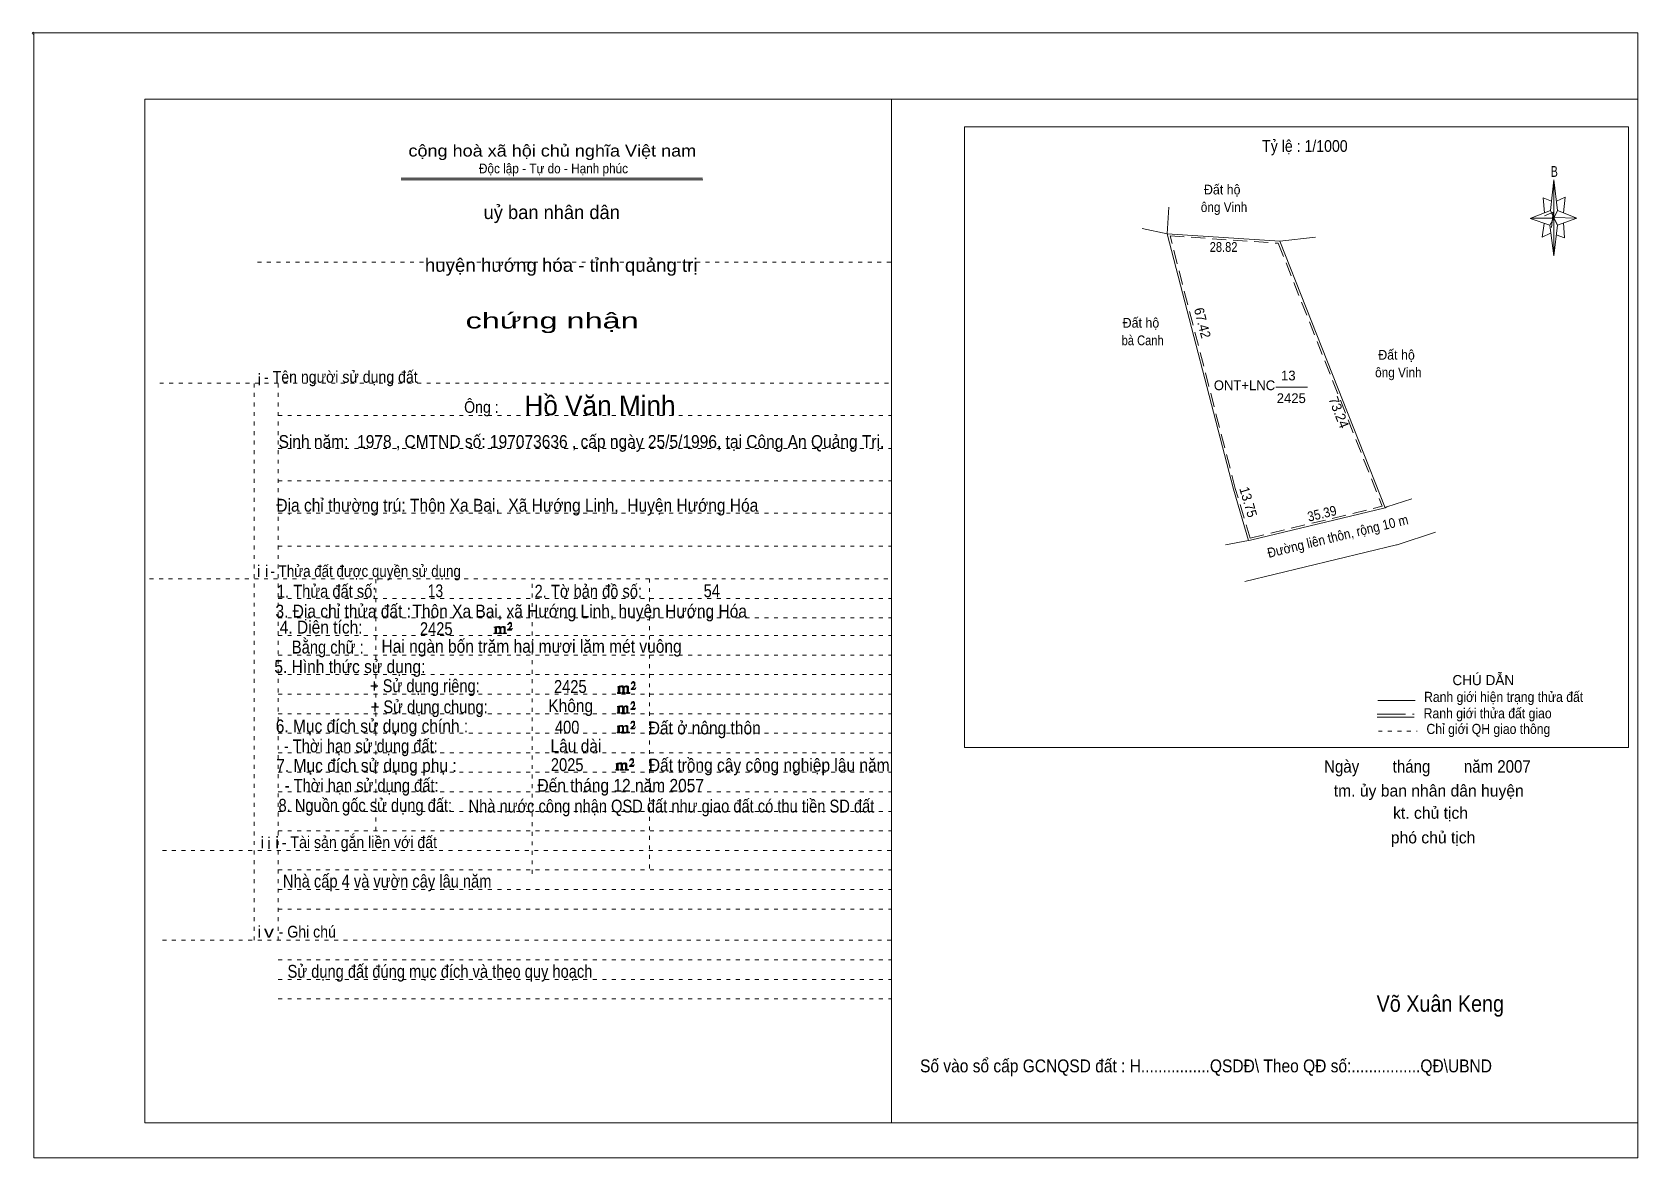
# Model space of a CAD drawing. Header units: centimetres. Extents: x -1.6 to 39.5, y -3.3 to 25.5.
import ezdxf
from ezdxf.enums import TextEntityAlignment as Align

# ---------------------------------------------------------------- set-up
doc = ezdxf.new("R2010")
doc.units = ezdxf.units.CM
doc.header["$LTSCALE"] = 0.12
for name, pattern in [('DOTTED', [1.5, 0.3, -1.2]), ('LONG_DASHED', [7.5, 6, -1.5]), ('MEDIUM_DASHED', [4.5, 3, -1.5])]:
    doc.linetypes.add(name, pattern=pattern)
for name, color, linetype, lineweight in [('1', 7, 'DOTTED', 13), ('10', 7, 'Continuous', 13), ('4', 7, 'Continuous', 13), ('5', 7, 'Continuous', 13), ('50', 7, 'Continuous', 13)]:
    doc.layers.add(name, color=color, linetype=linetype, lineweight=lineweight)

msp = doc.modelspace()

# ---------------------------------------------------------------- hatches: boundary and pattern name
at = {"layer": '50'}
for points in [[(10.27, 10.13), (10.27, 10.12), (10.27, 10.11), (10.25, 10.11), (10.24, 10.11), (10.24, 10.1), (10.33, 10.1), (10.33, 10.11), (10.32, 10.11), (10.31, 10.11), (10.31, 10.12), (10.31, 10.13), (10.31, 10.24), (10.31, 10.25), (10.32, 10.26), (10.34, 10.26), (10.35, 10.26), (10.36, 10.26), (10.37, 10.25), (10.39, 10.22), (10.39, 10.13), (10.37, 10.12), (10.37, 10.11), (10.36, 10.11), (10.35, 10.11), (10.35, 10.1), (10.44, 10.1), (10.44, 10.11), (10.43, 10.11), (10.42, 10.11), (10.42, 10.12), (10.42, 10.13), (10.42, 10.24), (10.44, 10.26), (10.45, 10.26), (10.46, 10.26), (10.49, 10.26), (10.49, 10.25), (10.5, 10.24), (10.5, 10.22), (10.5, 10.13), (10.5, 10.12), (10.49, 10.11), (10.49, 10.11), (10.47, 10.11), (10.47, 10.1), (10.56, 10.1), (10.56, 10.11), (10.55, 10.11), (10.54, 10.11), (10.53, 10.12), (10.53, 10.13), (10.53, 10.2), (10.53, 10.25), (10.53, 10.26), (10.52, 10.27), (10.5, 10.28), (10.47, 10.28), (10.46, 10.28), (10.44, 10.27), (10.41, 10.25), (10.41, 10.26), (10.4, 10.28), (10.39, 10.28), (10.37, 10.28), (10.35, 10.28), (10.34, 10.28), (10.32, 10.26), (10.31, 10.26), (10.31, 10.25), (10.31, 10.25), (10.31, 10.26), (10.31, 10.28), (10.24, 10.26), (10.24, 10.26), (10.25, 10.26), (10.27, 10.25), (10.27, 10.24), (10.27, 10.23)], [(10.69, 10.19), (10.72, 10.24), (10.72, 10.24), (10.71, 10.22), (10.69, 10.22), (10.68, 10.22), (10.63, 10.22), (10.66, 10.26), (10.67, 10.27), (10.69, 10.28), (10.69, 10.3), (10.69, 10.32), (10.69, 10.34), (10.69, 10.35), (10.69, 10.37), (10.68, 10.38), (10.67, 10.38), (10.66, 10.39), (10.65, 10.39), (10.63, 10.38), (10.63, 10.38), (10.62, 10.37), (10.61, 10.35), (10.59, 10.33), (10.61, 10.33), (10.61, 10.35), (10.62, 10.35), (10.63, 10.36), (10.65, 10.36), (10.66, 10.36), (10.67, 10.35), (10.68, 10.35), (10.68, 10.32), (10.68, 10.3), (10.66, 10.28), (10.66, 10.26), (10.65, 10.25), (10.59, 10.2), (10.59, 10.19)], [(13.42, 8.61), (13.42, 8.6), (13.42, 8.59), (13.41, 8.59), (13.4, 8.59), (13.4, 8.57), (13.48, 8.57), (13.48, 8.59), (13.47, 8.59), (13.46, 8.59), (13.46, 8.6), (13.46, 8.61), (13.46, 8.72), (13.46, 8.73), (13.47, 8.74), (13.5, 8.74), (13.51, 8.74), (13.52, 8.74), (13.53, 8.73), (13.54, 8.69), (13.54, 8.61), (13.53, 8.6), (13.53, 8.59), (13.52, 8.59), (13.51, 8.59), (13.51, 8.57), (13.6, 8.57), (13.6, 8.59), (13.58, 8.59), (13.57, 8.59), (13.57, 8.6), (13.57, 8.61), (13.57, 8.72), (13.6, 8.74), (13.61, 8.74), (13.62, 8.74), (13.64, 8.74), (13.64, 8.73), (13.65, 8.72), (13.65, 8.69), (13.65, 8.61), (13.65, 8.6), (13.64, 8.59), (13.64, 8.59), (13.63, 8.59), (13.63, 8.57), (13.72, 8.57), (13.72, 8.59), (13.7, 8.59), (13.69, 8.59), (13.68, 8.6), (13.68, 8.61), (13.68, 8.68), (13.68, 8.73), (13.68, 8.74), (13.67, 8.75), (13.65, 8.76), (13.63, 8.76), (13.62, 8.76), (13.6, 8.75), (13.56, 8.73), (13.56, 8.74), (13.55, 8.76), (13.54, 8.76), (13.53, 8.76), (13.51, 8.76), (13.5, 8.76), (13.47, 8.74), (13.46, 8.74), (13.46, 8.73), (13.46, 8.73), (13.46, 8.74), (13.46, 8.76), (13.4, 8.74), (13.4, 8.74), (13.41, 8.74), (13.42, 8.73), (13.42, 8.72), (13.42, 8.71)], [(13.85, 8.67), (13.87, 8.72), (13.87, 8.72), (13.86, 8.69), (13.85, 8.69), (13.84, 8.69), (13.78, 8.69), (13.82, 8.74), (13.83, 8.75), (13.85, 8.76), (13.85, 8.78), (13.85, 8.79), (13.85, 8.82), (13.85, 8.83), (13.85, 8.85), (13.84, 8.86), (13.83, 8.86), (13.82, 8.87), (13.8, 8.87), (13.78, 8.86), (13.78, 8.86), (13.77, 8.85), (13.76, 8.83), (13.75, 8.81), (13.76, 8.81), (13.76, 8.83), (13.77, 8.83), (13.78, 8.84), (13.8, 8.84), (13.82, 8.84), (13.83, 8.83), (13.84, 8.83), (13.84, 8.79), (13.84, 8.78), (13.82, 8.76), (13.82, 8.74), (13.8, 8.73), (13.75, 8.68), (13.75, 8.67)], [(13.41, 8.09), (13.41, 8.08), (13.41, 8.07), (13.4, 8.07), (13.39, 8.07), (13.39, 8.06), (13.48, 8.06), (13.48, 8.07), (13.47, 8.07), (13.45, 8.07), (13.45, 8.08), (13.45, 8.09), (13.45, 8.2), (13.45, 8.21), (13.47, 8.23), (13.49, 8.23), (13.5, 8.23), (13.51, 8.23), (13.52, 8.21), (13.53, 8.18), (13.53, 8.09), (13.52, 8.08), (13.52, 8.07), (13.51, 8.07), (13.5, 8.07), (13.5, 8.06), (13.59, 8.06), (13.59, 8.07), (13.58, 8.07), (13.57, 8.07), (13.57, 8.08), (13.57, 8.09), (13.57, 8.2), (13.59, 8.23), (13.6, 8.23), (13.61, 8.23), (13.63, 8.23), (13.63, 8.21), (13.64, 8.2), (13.64, 8.18), (13.64, 8.09), (13.64, 8.08), (13.63, 8.07), (13.63, 8.07), (13.62, 8.07), (13.62, 8.06), (13.71, 8.06), (13.71, 8.07), (13.7, 8.07), (13.69, 8.07), (13.67, 8.08), (13.67, 8.09), (13.67, 8.17), (13.67, 8.21), (13.67, 8.23), (13.66, 8.24), (13.64, 8.25), (13.62, 8.25), (13.61, 8.25), (13.59, 8.24), (13.55, 8.21), (13.55, 8.23), (13.54, 8.25), (13.53, 8.25), (13.52, 8.25), (13.5, 8.25), (13.49, 8.25), (13.47, 8.23), (13.45, 8.23), (13.45, 8.21), (13.45, 8.21), (13.45, 8.23), (13.45, 8.25), (13.39, 8.23), (13.39, 8.23), (13.4, 8.23), (13.41, 8.21), (13.41, 8.2), (13.41, 8.19)], [(13.84, 8.16), (13.86, 8.2), (13.86, 8.2), (13.85, 8.18), (13.84, 8.18), (13.83, 8.18), (13.77, 8.18), (13.81, 8.23), (13.82, 8.24), (13.84, 8.25), (13.84, 8.27), (13.84, 8.28), (13.84, 8.3), (13.84, 8.31), (13.84, 8.34), (13.83, 8.35), (13.82, 8.35), (13.81, 8.36), (13.8, 8.36), (13.77, 8.35), (13.77, 8.35), (13.76, 8.34), (13.75, 8.31), (13.74, 8.29), (13.75, 8.29), (13.75, 8.31), (13.76, 8.31), (13.77, 8.33), (13.8, 8.33), (13.81, 8.33), (13.82, 8.31), (13.83, 8.31), (13.83, 8.28), (13.83, 8.27), (13.81, 8.25), (13.81, 8.23), (13.8, 8.21), (13.74, 8.17), (13.74, 8.16)], [(13.84, 7.66), (13.86, 7.71), (13.86, 7.71), (13.85, 7.68), (13.84, 7.68), (13.83, 7.68), (13.77, 7.68), (13.81, 7.73), (13.82, 7.74), (13.84, 7.75), (13.84, 7.77), (13.84, 7.78), (13.84, 7.81), (13.84, 7.82), (13.84, 7.84), (13.83, 7.85), (13.82, 7.85), (13.81, 7.86), (13.79, 7.86), (13.77, 7.85), (13.77, 7.85), (13.76, 7.84), (13.75, 7.82), (13.74, 7.8), (13.75, 7.8), (13.75, 7.82), (13.76, 7.82), (13.77, 7.83), (13.79, 7.83), (13.81, 7.83), (13.82, 7.82), (13.83, 7.82), (13.83, 7.78), (13.83, 7.77), (13.81, 7.75), (13.81, 7.73), (13.79, 7.72), (13.74, 7.67), (13.74, 7.66)], [(13.41, 7.6), (13.41, 7.59), (13.41, 7.58), (13.4, 7.58), (13.39, 7.58), (13.39, 7.56), (13.47, 7.56), (13.47, 7.58), (13.46, 7.58), (13.45, 7.58), (13.45, 7.59), (13.45, 7.6), (13.45, 7.71), (13.45, 7.72), (13.46, 7.73), (13.49, 7.73), (13.5, 7.73), (13.51, 7.73), (13.52, 7.72), (13.53, 7.68), (13.53, 7.6), (13.52, 7.59), (13.52, 7.58), (13.51, 7.58), (13.5, 7.58), (13.5, 7.56), (13.59, 7.56), (13.59, 7.58), (13.57, 7.58), (13.56, 7.58), (13.56, 7.59), (13.56, 7.6), (13.56, 7.71), (13.59, 7.73), (13.6, 7.73), (13.61, 7.73), (13.63, 7.73), (13.63, 7.72), (13.64, 7.71), (13.64, 7.68), (13.64, 7.6), (13.64, 7.59), (13.63, 7.58), (13.63, 7.58), (13.62, 7.58), (13.62, 7.56), (13.71, 7.56), (13.71, 7.58), (13.69, 7.58), (13.68, 7.58), (13.67, 7.59), (13.67, 7.6), (13.67, 7.67), (13.67, 7.72), (13.67, 7.73), (13.66, 7.74), (13.64, 7.75), (13.62, 7.75), (13.61, 7.75), (13.59, 7.74), (13.55, 7.72), (13.55, 7.73), (13.54, 7.75), (13.53, 7.75), (13.52, 7.75), (13.5, 7.75), (13.49, 7.75), (13.46, 7.73), (13.45, 7.73), (13.45, 7.72), (13.45, 7.72), (13.45, 7.73), (13.45, 7.75), (13.39, 7.73), (13.39, 7.73), (13.4, 7.73), (13.41, 7.72), (13.41, 7.71), (13.41, 7.7)], [(13.38, 6.64), (13.38, 6.63), (13.38, 6.62), (13.37, 6.62), (13.36, 6.62), (13.36, 6.6), (13.44, 6.6), (13.44, 6.62), (13.43, 6.62), (13.42, 6.62), (13.42, 6.63), (13.42, 6.64), (13.42, 6.75), (13.42, 6.76), (13.43, 6.77), (13.46, 6.77), (13.47, 6.77), (13.48, 6.77), (13.49, 6.76), (13.5, 6.72), (13.5, 6.64), (13.49, 6.63), (13.49, 6.62), (13.48, 6.62), (13.47, 6.62), (13.47, 6.6), (13.56, 6.6), (13.56, 6.62), (13.54, 6.62), (13.53, 6.62), (13.53, 6.63), (13.53, 6.64), (13.53, 6.75), (13.56, 6.77), (13.57, 6.77), (13.58, 6.77), (13.6, 6.77), (13.6, 6.76), (13.61, 6.75), (13.61, 6.72), (13.61, 6.64), (13.61, 6.63), (13.6, 6.62), (13.6, 6.62), (13.59, 6.62), (13.59, 6.6), (13.68, 6.6), (13.68, 6.62), (13.66, 6.62), (13.65, 6.62), (13.64, 6.63), (13.64, 6.64), (13.64, 6.71), (13.64, 6.76), (13.64, 6.77), (13.63, 6.78), (13.61, 6.79), (13.59, 6.79), (13.58, 6.79), (13.56, 6.78), (13.52, 6.76), (13.52, 6.77), (13.51, 6.79), (13.5, 6.79), (13.49, 6.79), (13.47, 6.79), (13.46, 6.79), (13.43, 6.77), (13.42, 6.77), (13.42, 6.76), (13.42, 6.76), (13.42, 6.77), (13.42, 6.79), (13.36, 6.77), (13.36, 6.77), (13.37, 6.77), (13.38, 6.76), (13.38, 6.75), (13.38, 6.74)], [(13.81, 6.7), (13.83, 6.75), (13.83, 6.75), (13.82, 6.72), (13.81, 6.72), (13.8, 6.72), (13.74, 6.72), (13.78, 6.77), (13.79, 6.78), (13.81, 6.79), (13.81, 6.81), (13.81, 6.82), (13.81, 6.85), (13.81, 6.86), (13.81, 6.88), (13.8, 6.89), (13.79, 6.89), (13.78, 6.9), (13.76, 6.9), (13.74, 6.89), (13.74, 6.89), (13.73, 6.88), (13.72, 6.86), (13.71, 6.84), (13.72, 6.84), (13.72, 6.86), (13.73, 6.86), (13.74, 6.87), (13.76, 6.87), (13.78, 6.87), (13.79, 6.86), (13.8, 6.86), (13.8, 6.82), (13.8, 6.81), (13.78, 6.79), (13.78, 6.77), (13.76, 6.76), (13.71, 6.71), (13.71, 6.7)]]:
    msp.add_hatch(color=256, dxfattribs=at).paths.add_polyline_path(points)

# ---------------------------------------------------------------- linework, layer by layer
at = {"layer": '1', "linetype": 'Continuous'}
for p, q in [((1.31, -2.42), (1.31, 23.78)), ((1.31, 23.78), (39.51, 23.78)), ((20.41, -2.42), (20.41, 23.78)), ((39.51, -2.42), (39.51, 23.78)), ((7.87, 21.76), (15.58, 21.76)), ((7.87, 21.71), (15.59, 21.71)), ((37.26, 20.55), (36.75, 20.72)), ((1.31, -2.42), (39.51, -2.42))]:
    msp.add_line(p, q, dxfattribs=at)
at = {"layer": '1'}
for p, q in [((4.19, 19.61), (20.41, 19.61)), ((1.69, 16.51), (20.41, 16.51)), ((4.11, 2.25), (4.11, 16.51)), ((4.72, 2.25), (4.72, 16.51)), ((4.72, 15.68), (20.41, 15.68)), ((4.72, 14.84), (20.41, 14.84)), ((4.72, 14.01), (20.41, 14.01)), ((4.72, 13.18), (20.41, 13.18)), ((4.72, 12.34), (20.41, 12.34)), ((1.43, 11.5), (20.41, 11.5)), ((7.22, 5.05), (7.22, 11.5)), ((11.22, 3.95), (11.22, 11.5)), ((14.22, 4.09), (14.22, 11.5)), ((4.72, 11), (20.41, 11)), ((4.72, 10.5), (20.41, 10.5)), ((4.72, 10.05), (20.41, 10.05)), ((4.72, 9.55), (20.41, 9.55)), ((4.72, 9.05), (20.41, 9.05)), ((4.72, 8.55), (20.41, 8.55)), ((4.72, 8.05), (20.41, 8.05)), ((4.72, 7.55), (20.41, 7.55)), ((4.72, 7.05), (20.41, 7.05)), ((4.72, 6.55), (20.41, 6.55)), ((4.72, 6.05), (20.41, 6.05)), ((4.72, 5.55), (20.41, 5.55)), ((4.72, 5.05), (20.41, 5.05)), ((1.76, 4.55), (20.41, 4.55)), ((4.72, 4.05), (20.41, 4.05)), ((4.72, 3.55), (20.41, 3.55)), ((4.72, 3.05), (20.41, 3.05)), ((1.76, 2.25), (20.41, 2.25)), ((4.72, 1.75), (20.41, 1.75)), ((4.72, 1.25), (20.41, 1.25)), ((4.72, 0.75), (20.41, 0.75))]:
    msp.add_line(p, q, dxfattribs=at)
at = {"layer": '1', "linetype": 'Continuous'}
msp.add_lwpolyline([(-1.53, -3.32), (39.51, -3.32), (39.51, 25.48), (-1.53, 25.48)], close=True, dxfattribs=at)
msp.add_lwpolyline([(37.27, 20.35), (37.06, 20.25), (37.11, 20.6)], dxfattribs=at)
at = {"layer": '10', "linetype": 'MEDIUM_DASHED'}
for p, q in [((29.21, 13.81), (27.54, 20.28)), ((27.54, 20.28), (30.31, 20.09)), ((30.31, 20.09), (32.97, 13.36)), ((29.59, 12.54), (29.21, 13.81)), ((29.59, 12.54), (32.97, 13.36))]:
    msp.add_line(p, q, dxfattribs=at)
at = {"layer": '10'}
for p, q in [((30.35, 20.14), (31.26, 20.25)), ((30.35, 20.14), (33.04, 13.32)), ((30.25, 16.41), (31.06, 16.41)), ((29.6, 12.49), (33.04, 13.32)), ((33.04, 13.32), (33.09, 13.34)), ((33.73, 13.55), (33.09, 13.34)), ((28.96, 12.37), (29.55, 12.48)), ((29.55, 12.48), (29.6, 12.49)), ((34.33, 12.7), (33.35, 12.37))]:
    msp.add_line(p, q, dxfattribs=at)
for points in [[(26.83, 20.47), (27.47, 20.33), (27.51, 21.01)], [(29.55, 12.48), (29.16, 13.8), (27.47, 20.33), (30.35, 20.14)], [(29.45, 11.43), (33.33, 12.37), (33.35, 12.37)]]:
    msp.add_lwpolyline(points, dxfattribs=at)
at = {"layer": '4'}
for p, q in [((32.86, 8.39), (33.81, 8.39)), ((32.84, 7.96), (33.79, 7.96))]:
    msp.add_line(p, q, dxfattribs=at)
at = {"layer": '4', "linetype": 'LONG_DASHED'}
msp.add_line((32.84, 8.04), (33.79, 8.04), dxfattribs=at)
at = {"layer": '4', "linetype": 'DOTTED'}
msp.add_line((32.87, 7.6), (33.86, 7.6), dxfattribs=at)
at = {"layer": '4'}
msp.add_lwpolyline([(22.28, 23.07), (39.27, 23.07), (39.27, 7.18), (22.28, 7.18)], close=True, dxfattribs=at)
msp.add_circle((-1.55, 25.47), 0.025, dxfattribs=at)
at = {"layer": '5'}
for p, q in [((37.27, 20.93), (37.36, 21.71)), ((37.45, 20.55), (37.36, 19.77)), ((37.45, 20.93), (37.95, 20.73)), ((37.61, 20.61), (37.63, 20.23)), ((37.63, 20.23), (37.42, 20.31))]:
    msp.add_line(p, q, dxfattribs=at)
for points in [[(37.36, 21.71), (37.45, 20.93), (37.36, 20.73)], [(37.36, 20.73), (36.77, 20.73), (37.27, 20.93), (37.45, 20.55), (37.95, 20.73), (37.36, 20.75)], [(37.36, 20.73), (37.36, 19.77), (37.26, 20.55)]]:
    msp.add_lwpolyline(points, close=True, dxfattribs=at)
for points in [[(37.3, 21.17), (37.09, 21.25), (37.12, 20.87)], [(37.43, 21.17), (37.65, 21.27), (37.61, 20.87)], [(37.36, 20.73), (37.27, 20.93), (36.77, 20.73)], [(37.12, 20.79), (37.34, 20.89), (37.3, 20.49)], [(37.36, 20.73), (37.45, 20.55), (37.95, 20.73)]]:
    msp.add_lwpolyline(points, dxfattribs=at)
at = {"layer": '50'}
for points in [[(10.27, 10.13), (10.27, 10.12), (10.27, 10.11), (10.25, 10.11), (10.24, 10.11), (10.24, 10.1), (10.33, 10.1), (10.33, 10.11), (10.32, 10.11), (10.31, 10.11), (10.31, 10.12), (10.31, 10.13), (10.31, 10.24), (10.31, 10.25), (10.32, 10.26), (10.34, 10.26), (10.35, 10.26), (10.36, 10.26), (10.37, 10.25), (10.39, 10.22), (10.39, 10.13), (10.37, 10.12), (10.37, 10.11), (10.36, 10.11), (10.35, 10.11), (10.35, 10.1), (10.44, 10.1), (10.44, 10.11), (10.43, 10.11), (10.42, 10.11), (10.42, 10.12), (10.42, 10.13), (10.42, 10.24), (10.44, 10.26), (10.45, 10.26), (10.46, 10.26), (10.49, 10.26), (10.49, 10.25), (10.5, 10.24), (10.5, 10.22), (10.5, 10.13), (10.5, 10.12), (10.49, 10.11), (10.49, 10.11), (10.47, 10.11), (10.47, 10.1), (10.56, 10.1), (10.56, 10.11), (10.55, 10.11), (10.54, 10.11), (10.53, 10.12), (10.53, 10.13), (10.53, 10.2), (10.53, 10.25), (10.53, 10.26), (10.52, 10.27), (10.5, 10.28), (10.47, 10.28), (10.46, 10.28), (10.44, 10.27), (10.41, 10.25), (10.41, 10.26), (10.4, 10.28), (10.39, 10.28), (10.37, 10.28), (10.35, 10.28), (10.34, 10.28), (10.32, 10.26), (10.31, 10.26), (10.31, 10.25), (10.31, 10.25), (10.31, 10.26), (10.31, 10.28), (10.24, 10.26), (10.24, 10.26), (10.25, 10.26), (10.27, 10.25), (10.27, 10.24), (10.27, 10.23)], [(10.69, 10.19), (10.72, 10.24), (10.72, 10.24), (10.71, 10.22), (10.69, 10.22), (10.68, 10.22), (10.63, 10.22), (10.66, 10.26), (10.67, 10.27), (10.69, 10.28), (10.69, 10.3), (10.69, 10.32), (10.69, 10.34), (10.69, 10.35), (10.69, 10.37), (10.68, 10.38), (10.67, 10.38), (10.66, 10.39), (10.65, 10.39), (10.63, 10.38), (10.63, 10.38), (10.62, 10.37), (10.61, 10.35), (10.59, 10.33), (10.61, 10.33), (10.61, 10.35), (10.62, 10.35), (10.63, 10.36), (10.65, 10.36), (10.66, 10.36), (10.67, 10.35), (10.68, 10.35), (10.68, 10.32), (10.68, 10.3), (10.66, 10.28), (10.66, 10.26), (10.65, 10.25), (10.59, 10.2), (10.59, 10.19)], [(13.42, 8.61), (13.42, 8.6), (13.42, 8.59), (13.41, 8.59), (13.4, 8.59), (13.4, 8.57), (13.48, 8.57), (13.48, 8.59), (13.47, 8.59), (13.46, 8.59), (13.46, 8.6), (13.46, 8.61), (13.46, 8.72), (13.46, 8.73), (13.47, 8.74), (13.5, 8.74), (13.51, 8.74), (13.52, 8.74), (13.53, 8.73), (13.54, 8.69), (13.54, 8.61), (13.53, 8.6), (13.53, 8.59), (13.52, 8.59), (13.51, 8.59), (13.51, 8.57), (13.6, 8.57), (13.6, 8.59), (13.58, 8.59), (13.57, 8.59), (13.57, 8.6), (13.57, 8.61), (13.57, 8.72), (13.6, 8.74), (13.61, 8.74), (13.62, 8.74), (13.64, 8.74), (13.64, 8.73), (13.65, 8.72), (13.65, 8.69), (13.65, 8.61), (13.65, 8.6), (13.64, 8.59), (13.64, 8.59), (13.63, 8.59), (13.63, 8.57), (13.72, 8.57), (13.72, 8.59), (13.7, 8.59), (13.69, 8.59), (13.68, 8.6), (13.68, 8.61), (13.68, 8.68), (13.68, 8.73), (13.68, 8.74), (13.67, 8.75), (13.65, 8.76), (13.63, 8.76), (13.62, 8.76), (13.6, 8.75), (13.56, 8.73), (13.56, 8.74), (13.55, 8.76), (13.54, 8.76), (13.53, 8.76), (13.51, 8.76), (13.5, 8.76), (13.47, 8.74), (13.46, 8.74), (13.46, 8.73), (13.46, 8.73), (13.46, 8.74), (13.46, 8.76), (13.4, 8.74), (13.4, 8.74), (13.41, 8.74), (13.42, 8.73), (13.42, 8.72), (13.42, 8.71)], [(13.85, 8.67), (13.87, 8.72), (13.87, 8.72), (13.86, 8.69), (13.85, 8.69), (13.84, 8.69), (13.78, 8.69), (13.82, 8.74), (13.83, 8.75), (13.85, 8.76), (13.85, 8.78), (13.85, 8.79), (13.85, 8.82), (13.85, 8.83), (13.85, 8.85), (13.84, 8.86), (13.83, 8.86), (13.82, 8.87), (13.8, 8.87), (13.78, 8.86), (13.78, 8.86), (13.77, 8.85), (13.76, 8.83), (13.75, 8.81), (13.76, 8.81), (13.76, 8.83), (13.77, 8.83), (13.78, 8.84), (13.8, 8.84), (13.82, 8.84), (13.83, 8.83), (13.84, 8.83), (13.84, 8.79), (13.84, 8.78), (13.82, 8.76), (13.82, 8.74), (13.8, 8.73), (13.75, 8.68), (13.75, 8.67)], [(13.41, 8.09), (13.41, 8.08), (13.41, 8.07), (13.4, 8.07), (13.39, 8.07), (13.39, 8.06), (13.48, 8.06), (13.48, 8.07), (13.47, 8.07), (13.45, 8.07), (13.45, 8.08), (13.45, 8.09), (13.45, 8.2), (13.45, 8.21), (13.47, 8.23), (13.49, 8.23), (13.5, 8.23), (13.51, 8.23), (13.52, 8.21), (13.53, 8.18), (13.53, 8.09), (13.52, 8.08), (13.52, 8.07), (13.51, 8.07), (13.5, 8.07), (13.5, 8.06), (13.59, 8.06), (13.59, 8.07), (13.58, 8.07), (13.57, 8.07), (13.57, 8.08), (13.57, 8.09), (13.57, 8.2), (13.59, 8.23), (13.6, 8.23), (13.61, 8.23), (13.63, 8.23), (13.63, 8.21), (13.64, 8.2), (13.64, 8.18), (13.64, 8.09), (13.64, 8.08), (13.63, 8.07), (13.63, 8.07), (13.62, 8.07), (13.62, 8.06), (13.71, 8.06), (13.71, 8.07), (13.7, 8.07), (13.69, 8.07), (13.67, 8.08), (13.67, 8.09), (13.67, 8.17), (13.67, 8.21), (13.67, 8.23), (13.66, 8.24), (13.64, 8.25), (13.62, 8.25), (13.61, 8.25), (13.59, 8.24), (13.55, 8.21), (13.55, 8.23), (13.54, 8.25), (13.53, 8.25), (13.52, 8.25), (13.5, 8.25), (13.49, 8.25), (13.47, 8.23), (13.45, 8.23), (13.45, 8.21), (13.45, 8.21), (13.45, 8.23), (13.45, 8.25), (13.39, 8.23), (13.39, 8.23), (13.4, 8.23), (13.41, 8.21), (13.41, 8.2), (13.41, 8.19)], [(13.84, 8.16), (13.86, 8.2), (13.86, 8.2), (13.85, 8.18), (13.84, 8.18), (13.83, 8.18), (13.77, 8.18), (13.81, 8.23), (13.82, 8.24), (13.84, 8.25), (13.84, 8.27), (13.84, 8.28), (13.84, 8.3), (13.84, 8.31), (13.84, 8.34), (13.83, 8.35), (13.82, 8.35), (13.81, 8.36), (13.8, 8.36), (13.77, 8.35), (13.77, 8.35), (13.76, 8.34), (13.75, 8.31), (13.74, 8.29), (13.75, 8.29), (13.75, 8.31), (13.76, 8.31), (13.77, 8.33), (13.8, 8.33), (13.81, 8.33), (13.82, 8.31), (13.83, 8.31), (13.83, 8.28), (13.83, 8.27), (13.81, 8.25), (13.81, 8.23), (13.8, 8.21), (13.74, 8.17), (13.74, 8.16)], [(13.84, 7.66), (13.86, 7.71), (13.86, 7.71), (13.85, 7.68), (13.84, 7.68), (13.83, 7.68), (13.77, 7.68), (13.81, 7.73), (13.82, 7.74), (13.84, 7.75), (13.84, 7.77), (13.84, 7.78), (13.84, 7.81), (13.84, 7.82), (13.84, 7.84), (13.83, 7.85), (13.82, 7.85), (13.81, 7.86), (13.79, 7.86), (13.77, 7.85), (13.77, 7.85), (13.76, 7.84), (13.75, 7.82), (13.74, 7.8), (13.75, 7.8), (13.75, 7.82), (13.76, 7.82), (13.77, 7.83), (13.79, 7.83), (13.81, 7.83), (13.82, 7.82), (13.83, 7.82), (13.83, 7.78), (13.83, 7.77), (13.81, 7.75), (13.81, 7.73), (13.79, 7.72), (13.74, 7.67), (13.74, 7.66)], [(13.41, 7.6), (13.41, 7.59), (13.41, 7.58), (13.4, 7.58), (13.39, 7.58), (13.39, 7.56), (13.47, 7.56), (13.47, 7.58), (13.46, 7.58), (13.45, 7.58), (13.45, 7.59), (13.45, 7.6), (13.45, 7.71), (13.45, 7.72), (13.46, 7.73), (13.49, 7.73), (13.5, 7.73), (13.51, 7.73), (13.52, 7.72), (13.53, 7.68), (13.53, 7.6), (13.52, 7.59), (13.52, 7.58), (13.51, 7.58), (13.5, 7.58), (13.5, 7.56), (13.59, 7.56), (13.59, 7.58), (13.57, 7.58), (13.56, 7.58), (13.56, 7.59), (13.56, 7.6), (13.56, 7.71), (13.59, 7.73), (13.6, 7.73), (13.61, 7.73), (13.63, 7.73), (13.63, 7.72), (13.64, 7.71), (13.64, 7.68), (13.64, 7.6), (13.64, 7.59), (13.63, 7.58), (13.63, 7.58), (13.62, 7.58), (13.62, 7.56), (13.71, 7.56), (13.71, 7.58), (13.69, 7.58), (13.68, 7.58), (13.67, 7.59), (13.67, 7.6), (13.67, 7.67), (13.67, 7.72), (13.67, 7.73), (13.66, 7.74), (13.64, 7.75), (13.62, 7.75), (13.61, 7.75), (13.59, 7.74), (13.55, 7.72), (13.55, 7.73), (13.54, 7.75), (13.53, 7.75), (13.52, 7.75), (13.5, 7.75), (13.49, 7.75), (13.46, 7.73), (13.45, 7.73), (13.45, 7.72), (13.45, 7.72), (13.45, 7.73), (13.45, 7.75), (13.39, 7.73), (13.39, 7.73), (13.4, 7.73), (13.41, 7.72), (13.41, 7.71), (13.41, 7.7)], [(13.38, 6.64), (13.38, 6.63), (13.38, 6.62), (13.37, 6.62), (13.36, 6.62), (13.36, 6.6), (13.44, 6.6), (13.44, 6.62), (13.43, 6.62), (13.42, 6.62), (13.42, 6.63), (13.42, 6.64), (13.42, 6.75), (13.42, 6.76), (13.43, 6.77), (13.46, 6.77), (13.47, 6.77), (13.48, 6.77), (13.49, 6.76), (13.5, 6.72), (13.5, 6.64), (13.49, 6.63), (13.49, 6.62), (13.48, 6.62), (13.47, 6.62), (13.47, 6.6), (13.56, 6.6), (13.56, 6.62), (13.54, 6.62), (13.53, 6.62), (13.53, 6.63), (13.53, 6.64), (13.53, 6.75), (13.56, 6.77), (13.57, 6.77), (13.58, 6.77), (13.6, 6.77), (13.6, 6.76), (13.61, 6.75), (13.61, 6.72), (13.61, 6.64), (13.61, 6.63), (13.6, 6.62), (13.6, 6.62), (13.59, 6.62), (13.59, 6.6), (13.68, 6.6), (13.68, 6.62), (13.66, 6.62), (13.65, 6.62), (13.64, 6.63), (13.64, 6.64), (13.64, 6.71), (13.64, 6.76), (13.64, 6.77), (13.63, 6.78), (13.61, 6.79), (13.59, 6.79), (13.58, 6.79), (13.56, 6.78), (13.52, 6.76), (13.52, 6.77), (13.51, 6.79), (13.5, 6.79), (13.49, 6.79), (13.47, 6.79), (13.46, 6.79), (13.43, 6.77), (13.42, 6.77), (13.42, 6.76), (13.42, 6.76), (13.42, 6.77), (13.42, 6.79), (13.36, 6.77), (13.36, 6.77), (13.37, 6.77), (13.38, 6.76), (13.38, 6.75), (13.38, 6.74)], [(13.81, 6.7), (13.83, 6.75), (13.83, 6.75), (13.82, 6.72), (13.81, 6.72), (13.8, 6.72), (13.74, 6.72), (13.78, 6.77), (13.79, 6.78), (13.81, 6.79), (13.81, 6.81), (13.81, 6.82), (13.81, 6.85), (13.81, 6.86), (13.81, 6.88), (13.8, 6.89), (13.79, 6.89), (13.78, 6.9), (13.76, 6.9), (13.74, 6.89), (13.74, 6.89), (13.73, 6.88), (13.72, 6.86), (13.71, 6.84), (13.72, 6.84), (13.72, 6.86), (13.73, 6.86), (13.74, 6.87), (13.76, 6.87), (13.78, 6.87), (13.79, 6.86), (13.8, 6.86), (13.8, 6.82), (13.8, 6.81), (13.78, 6.79), (13.78, 6.77), (13.76, 6.76), (13.71, 6.71), (13.71, 6.7)]]:
    msp.add_lwpolyline(points, close=True, dxfattribs=at)

# ---------------------------------------------------------------- texts
at = {"layer": '1'}
for s, height, width, p in [('cộng hoà xã hội chủ nghĩa Việt nam', 0.3, 1.15, (11.735, 22.31)), ('Độc lập - Tự do - Hạnh phúc', 0.25, 0.9, (11.765, 21.88)), ('chứng nhận', 0.4, 1.55, (11.73, 17.91)), ('- Tên người sử dụng đất', 0.3, 0.9, (6.325, 16.52)), ('- Thửa đất được quyền sử dụng', 0.3, 0.85, (6.96, 11.55)), ('- Tài sản gắn liền với đất ', 0.3, 0.9, (6.85, 4.61)), ('v', 0.3, 1.3, (4.485, 2.32)), ('- Ghi chú', 0.3, 0.9, (5.465, 2.32))]:
    msp.add_text(s, height=height, dxfattribs=dict(at, width=width)).set_placement(p, align=Align.CENTER)
for s, height, p in [('uỷ ban nhân dân', 0.35, (11.72, 20.71)), ('i', 0.3, (4.235, 16.45)), ('i', 0.3, (4.225, 11.55)), ('i', 0.3, (4.425, 11.55)), ('i', 0.3, (4.315, 4.6)), ('i', 0.3, (4.485, 4.59)), ('i', 0.3, (4.695, 4.6)), ('i', 0.3, (4.235, 2.32))]:
    msp.add_text(s, height=height, dxfattribs=at).set_placement(p, align=Align.CENTER)
at = {"layer": '10'}
for s, height, width, p in [('Tỷ lệ : 1/1000', 0.3, 0.9, (30.99, 22.43)), ('Đất hộ', 0.25, 0.95, (28.875, 21.34)), (' ông Vinh', 0.25, 0.9, (28.88, 20.89)), ('28.82', 0.25, 0.85, (28.91, 19.87)), ('Đất hộ', 0.25, 0.95, (26.795, 17.93)), (' bà Canh', 0.25, 0.85, (26.8, 17.48)), ('Đất hộ', 0.25, 0.95, (33.335, 17.11)), (' ông Vinh', 0.25, 0.9, (33.34, 16.66)), ('Võ Xuân Keng', 0.42, 0.9, (34.455, 0.42))]:
    msp.add_text(s, height=height, dxfattribs=dict(at, width=width)).set_placement(p, align=Align.CENTER)
for s, rotation, width, p in [('67.42', 284.473, 0.95, (28.248, 18.021)), ('13.75', 286.564, 0.95, (29.423, 13.431)), ('35.39', 13.581, 0.9, (31.456, 13.051)), ('Đường liên thôn, rộng 10 m ', 13.619, 0.9, (31.901, 12.481))]:
    msp.add_text(s, height=0.25, rotation=rotation, dxfattribs=dict(at, width=width)).set_placement(p, align=Align.CENTER)
msp.add_text('ONT+LNC', height=0.25, dxfattribs=at).set_placement((30.23, 16.33), align=Align.RIGHT)
for s, p in [('13', (30.38, 16.58)), ('2425', (30.27, 16))]:
    msp.add_text(s, height=0.25, dxfattribs=at).set_placement(p)
msp.add_text('Hồ Văn Minh', height=0.5, dxfattribs=at).set_placement((12.955, 15.69), align=Align.CENTER)
msp.add_text('73.24', height=0.25, rotation=291.524, dxfattribs=at).set_placement((31.741, 15.716), align=Align.CENTER)
at = {"layer": '4'}
msp.add_text('CHÚ DẪN', height=0.2591, dxfattribs=at).set_placement((35.555, 8.78), align=Align.CENTER)
at = {"layer": '4', "width": 0.9}
for s, p in [('Ranh giới hiện trạng thửa đất', (36.075, 8.35)), ('Ranh giới thửa đất giao ', (35.71, 7.93)), ('Chỉ giới QH giao thông', (35.685, 7.53))]:
    msp.add_text(s, height=0.2591, dxfattribs=at).set_placement(p, align=Align.CENTER)
at = {"layer": '5', "width": 0.75}
msp.add_text('B', height=0.276, dxfattribs=at).set_placement((37.37, 21.79), align=Align.CENTER)
at = {"layer": '50'}
for s, height, width, p in [('  huyện hướng hóa - tỉnh quảng trị', 0.34, 1.05, (11.83, 19.36)), ('Ông :', 0.3, 0.9, (9.92, 15.75)), ('Sinh năm:  1978 , CMTND số: 197073636 , cấp ngày 25/5/1996, tại Công An Quảng Trị.', 0.33, 0.9, (12.48, 14.85)), ('Địa chỉ thường trú: Thôn Xa Bai,  Xã Hướng Linh,  Huyện Hướng Hóa', 0.33, 0.9, (10.84, 13.22)), ('1. Thửa đất số:  ', 0.33, 0.85, (6.065, 11.02)), ('13', 0.33, 0.8, (8.745, 11.03)), ('2. Tờ bản đồ số:  ', 0.33, 0.85, (12.76, 11.02)), ('54', 0.33, 0.85, (15.815, 11.03)), ('3. Địa chỉ thửa đất : ', 0.33, 0.9, (6.44, 10.51)), ('Thôn Xa Bai, xã Hướng Linh, huyện Hướng Hóa', 0.33, 0.9, (12.435, 10.51)), ('4. Diện tích: ', 0.33, 0.9, (5.875, 10.1)), ('2425', 0.33, 0.85, (8.765, 10.06)), ('Bằng chữ :', 0.33, 0.85, (5.99, 9.59)), ('Hai ngàn bốn trăm hai mươi lăm mét vuông', 0.33, 0.9, (11.205, 9.61)), ('5. Hình thức sử dụng:', 0.33, 0.9, (6.555, 9.09)), ('+ Sử dụng riêng:', 0.33, 0.85, (8.475, 8.6)), ('2425', 0.33, 0.85, (12.195, 8.58)), ('+ Sử dụng chung:', 0.33, 0.85, (8.585, 8.06)), ('Không', 0.33, 0.9, (12.205, 8.09)), ('6. Mục đích sử dụng chính :', 0.33, 0.9, (7.12, 7.57)), ('400', 0.33, 0.85, (12.115, 7.54)), ('Đất ở nông thôn', 0.33, 0.9, (15.635, 7.52)), ('- Thời hạn sử dụng đất:', 0.33, 0.85, (6.835, 7.06)), ('Lâu dài', 0.33, 0.9, (12.34, 7.06)), ('7. Mục đích sử dụng phụ :', 0.33, 0.9, (6.98, 6.56)), ('2025', 0.33, 0.85, (12.115, 6.58)), ('Đất trồng cây công nghiệp lâu năm', 0.33, 0.9, (17.285, 6.57)), ('Ngày        tháng        năm 2007', 0.32, 0.9, (34.125, 6.54)), ('- Thời hạn sử dụng đất:', 0.33, 0.85, (6.855, 6.05)), ('Đến tháng 12 năm 2057', 0.33, 0.9, (13.485, 6.05)), ('8. Nguồn gốc sử dụng đất:', 0.33, 0.85, (6.95, 5.54)), ('Nhà nước công nhận QSD đất như giao đất có thu tiền SD đất ', 0.33, 0.85, (14.835, 5.52)), ('Nhà cấp 4 và vườn cây lâu năm', 0.33, 0.85, (7.51, 3.6)), ('Sử dụng đất đúng mục đích và theo quy hoạch', 0.33, 0.85, (8.86, 1.29)), ('Số vào sổ cấp GCNQSD đất : H................QSDĐ\\ Theo QĐ số:................QĐ\\UBND', 0.33, 0.9, (28.46, -1.13))]:
    msp.add_text(s, height=height, dxfattribs=dict(at, width=width)).set_placement(p, align=Align.CENTER)
for s, p in [('tm. ủy ban nhân dân huyện ', (34.215, 5.93)), ('kt. chủ tịch', (34.205, 5.36)), ('phó chủ tịch', (34.27, 4.73))]:
    msp.add_text(s, height=0.3, dxfattribs=at).set_placement(p, align=Align.CENTER)

doc.saveas('drawing.dxf')
